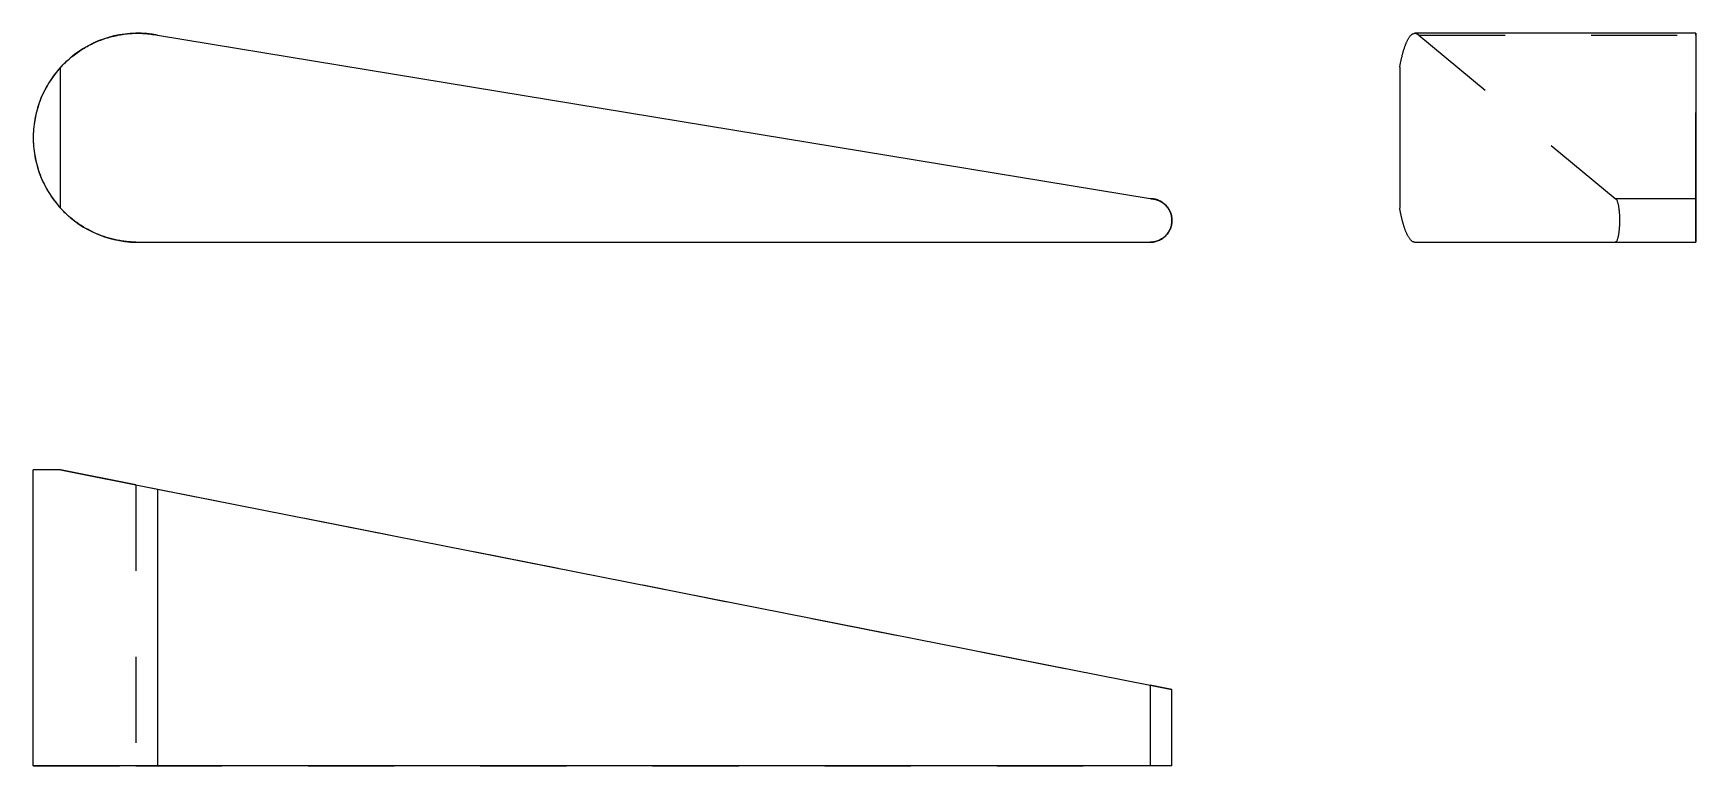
# Model space of a CAD drawing. Extents: x 0 to 1.93, y 0 to 0.85.
import ezdxf

# ---------------------------------------------------------------- set-up
doc = ezdxf.new("R2010")
doc.units = 0
doc.linetypes.add('HIDDEN', pattern=[0.066112, 0.044097, -0.022015])
for name, color, linetype in [('FRONT', 7, 'CONTINUOUS'), ('FRONT_HID', 7, 'HIDDEN'), ('LEFT', 7, 'CONTINUOUS'), ('LEFT_HID', 7, 'HIDDEN'), ('TOP', 7, 'CONTINUOUS'), ('TOP_HID', 7, 'HIDDEN')]:
    doc.layers.add(name, color=color, linetype=linetype)

msp = doc.modelspace()

# ---------------------------------------------------------------- linework, layer by layer
at = {"layer": 'FRONT'}
for p, q in [((0.101356, 0.849326), (0.103306, 0.849596)), ((0.103306, 0.849596), (0.105256, 0.849867)), ((0.105256, 0.849867), (0.107206, 0.850137)), ((0.107206, 0.850137), (0.109157, 0.850407)), ((0.109157, 0.850407), (0.111121, 0.850534)), ((0.111121, 0.850534), (0.113086, 0.850661)), ((0.113086, 0.850661), (0.115051, 0.850788)), ((0.115051, 0.850788), (0.117015, 0.850916)), ((0.117015, 0.850916), (0.118982, 0.850971)), ((0.118982, 0.850971), (0.120951, 0.850955)), ((0.120951, 0.850955), (0.122919, 0.850938)), ((0.122919, 0.850938), (0.124888, 0.850922)), ((0.124888, 0.850922), (0.126857, 0.850905)), ((0.126857, 0.850905), (0.128819, 0.850745)), ((0.128819, 0.850745), (0.130782, 0.850586)), ((0.130782, 0.850586), (0.132744, 0.850426)), ((0.132744, 0.850426), (0.134706, 0.850266)), ((0.134706, 0.850266), (0.13666, 0.850034)), ((0.13666, 0.850034), (0.138605, 0.849732)), ((0.138605, 0.849732), (0.140551, 0.849429)), ((0.140551, 0.849429), (0.142496, 0.849127)), ((0.052483, 0.829524), (0.054135, 0.830596)), ((0.054135, 0.830596), (0.055786, 0.831668)), ((0.055786, 0.831668), (0.057438, 0.832739)), ((0.057438, 0.832739), (0.05909, 0.833811)), ((0.05909, 0.833811), (0.060815, 0.834759)), ((0.060815, 0.834759), (0.06254, 0.835707)), ((0.06254, 0.835707), (0.064266, 0.836655)), ((0.064266, 0.836655), (0.065991, 0.837604)), ((0.065991, 0.837604), (0.067749, 0.838488)), ((0.067749, 0.838488), (0.069539, 0.839308)), ((0.069539, 0.839308), (0.071329, 0.840128)), ((0.071329, 0.840128), (0.073119, 0.840948)), ((0.073119, 0.840948), (0.074909, 0.841768)), ((0.074909, 0.841768), (0.076754, 0.842455)), ((0.076754, 0.842455), (0.078599, 0.843142)), ((0.078599, 0.843142), (0.080444, 0.843829)), ((0.080444, 0.843829), (0.082289, 0.844516)), ((0.082289, 0.844516), (0.084156, 0.845136)), ((0.084156, 0.845136), (0.086046, 0.845686)), ((0.086046, 0.845686), (0.087936, 0.846237)), ((0.087936, 0.846237), (0.089827, 0.846788)), ((0.089827, 0.846788), (0.091717, 0.847339)), ((0.091717, 0.847339), (0.093642, 0.847751)), ((0.093642, 0.847751), (0.095567, 0.848162)), ((0.095567, 0.848162), (0.097493, 0.848574)), ((0.097493, 0.848574), (0.099418, 0.848985)), ((0.099418, 0.848985), (0.101356, 0.849326)), ((0.142496, 0.849127), (0.144442, 0.848824)), ((0.144442, 0.848824), (1.296909, 0.658857)), ((0.031736, 0.811465), (0.029838, 0.809336)), ((0.031736, 0.811465), (0.033116, 0.812869)), ((0.031736, 0.64774), (0.031736, 0.811465)), ((0.033116, 0.812869), (0.034495, 0.814274)), ((0.034495, 0.814274), (0.035875, 0.815679)), ((0.035875, 0.815679), (0.037254, 0.817083)), ((0.037254, 0.817083), (0.038683, 0.818436)), ((0.038683, 0.818436), (0.040161, 0.819736)), ((0.040161, 0.819736), (0.04164, 0.821037)), ((0.04164, 0.821037), (0.043118, 0.822337)), ((0.043118, 0.822337), (0.044596, 0.823638)), ((0.044596, 0.823638), (0.046165, 0.824827)), ((0.046165, 0.824827), (0.047734, 0.826016)), ((0.047734, 0.826016), (0.049303, 0.827205)), ((0.049303, 0.827205), (0.050873, 0.828394)), ((0.050873, 0.828394), (0.052483, 0.829524)), ((0.018023, 0.793272), (0.016556, 0.790826)), ((0.019547, 0.795683), (0.018023, 0.793272)), ((0.021127, 0.798057), (0.019547, 0.795683)), ((0.022762, 0.800393), (0.021127, 0.798057)), ((0.024452, 0.802691), (0.022762, 0.800393)), ((0.026195, 0.804948), (0.024452, 0.802691)), ((0.027991, 0.807163), (0.026195, 0.804948)), ((0.029838, 0.809336), (0.027991, 0.807163)), ((0.00795, 0.772838), (0.006966, 0.770161)), ((0.008996, 0.775491), (0.00795, 0.772838)), ((0.010105, 0.778118), (0.008996, 0.775491)), ((0.011275, 0.780719), (0.010105, 0.778118)), ((0.012506, 0.783292), (0.011275, 0.780719)), ((0.013797, 0.785835), (0.012506, 0.783292)), ((0.015147, 0.788347), (0.013797, 0.785835)), ((0.016556, 0.790826), (0.015147, 0.788347)), ((0.002403, 0.753683), (0.001871, 0.750882)), ((0.003002, 0.756472), (0.002403, 0.753683)), ((0.003666, 0.759245), (0.003002, 0.756472)), ((0.004394, 0.762003), (0.003666, 0.759245)), ((0.005187, 0.764742), (0.004394, 0.762003)), ((0.006045, 0.767462), (0.005187, 0.764742)), ((0.006966, 0.770161), (0.006045, 0.767462)), ((0.000067, 0.733879), (0, 0.731028)), ((0.000201, 0.736728), (0.000067, 0.733879)), ((0.000402, 0.739573), (0.000201, 0.736728)), ((0.000669, 0.742412), (0.000402, 0.739573)), ((0.001003, 0.745245), (0.000669, 0.742412)), ((0.001404, 0.748068), (0.001003, 0.745245)), ((0.001871, 0.750882), (0.001404, 0.748068)), ((0, 0.731028), (0, 0.728176)), ((0, 0.728176), (0.000067, 0.725325)), ((0.000067, 0.725325), (0.000201, 0.722477)), ((0.000201, 0.722477), (0.000402, 0.719632)), ((0.000402, 0.719632), (0.000669, 0.716792)), ((0.000669, 0.716792), (0.001003, 0.71396)), ((0.001003, 0.71396), (0.001404, 0.711137)), ((0.001404, 0.711137), (0.001871, 0.708323)), ((0.001871, 0.708323), (0.002403, 0.705521)), ((0.002403, 0.705521), (0.003002, 0.702733)), ((0.003002, 0.702733), (0.003666, 0.699959)), ((0.003666, 0.699959), (0.004394, 0.697202)), ((0.004394, 0.697202), (0.005187, 0.694463)), ((0.005187, 0.694463), (0.006045, 0.691743)), ((0.006045, 0.691743), (0.006966, 0.689044)), ((0.006966, 0.689044), (0.00795, 0.686367)), ((0.00795, 0.686367), (0.008996, 0.683714)), ((0.008996, 0.683714), (0.010105, 0.681087)), ((0.010105, 0.681087), (0.011275, 0.678486)), ((0.011275, 0.678486), (0.012506, 0.675913)), ((0.012506, 0.675913), (0.013797, 0.67337)), ((0.013797, 0.67337), (0.015147, 0.670858)), ((0.015147, 0.670858), (0.016556, 0.668379)), ((0.016556, 0.668379), (0.018023, 0.665933)), ((0.018023, 0.665933), (0.019547, 0.663522)), ((0.019547, 0.663522), (0.021127, 0.661148)), ((0.021127, 0.661148), (0.022762, 0.658811)), ((0.022762, 0.658811), (0.024452, 0.656514)), ((0.024452, 0.656514), (0.026195, 0.654257)), ((1.296909, 0.658857), (1.298161, 0.658716)), ((1.298161, 0.658716), (1.299414, 0.658575)), ((1.299414, 0.658575), (1.300666, 0.658434)), ((1.300666, 0.658434), (1.301919, 0.658293)), ((1.301919, 0.658293), (1.30314, 0.658014)), ((1.30314, 0.658014), (1.30433, 0.657598)), ((1.30433, 0.657598), (1.305519, 0.657181)), ((1.305519, 0.657181), (1.306709, 0.656765)), ((1.306709, 0.656765), (1.307899, 0.656349)), ((1.307899, 0.656349), (1.308966, 0.655678)), ((0.026195, 0.654257), (0.027991, 0.652041)), ((0.027991, 0.652041), (0.029838, 0.649869)), ((0.029838, 0.649869), (0.031736, 0.64774)), ((0.032824, 0.646615), (0.031736, 0.64774)), ((0.033912, 0.645491), (0.032824, 0.646615)), ((0.035, 0.644366), (0.033912, 0.645491)), ((0.036088, 0.643242), (0.035, 0.644366)), ((0.037208, 0.642149), (0.036088, 0.643242)), ((0.038359, 0.64109), (0.037208, 0.642149)), ((0.03951, 0.64003), (0.038359, 0.64109)), ((0.040662, 0.638971), (0.03951, 0.64003)), ((0.041813, 0.637911), (0.040662, 0.638971)), ((0.043024, 0.63692), (0.041813, 0.637911)), ((1.308966, 0.655678), (1.310033, 0.655008)), ((1.310033, 0.655008), (1.3111, 0.654337)), ((1.3111, 0.654337), (1.312168, 0.653666)), ((1.312168, 0.653666), (1.313147, 0.652886)), ((1.313147, 0.652886), (1.314038, 0.651994)), ((1.314038, 0.651994), (1.314929, 0.651103)), ((1.314929, 0.651103), (1.315821, 0.650212)), ((1.315821, 0.650212), (1.316712, 0.649321)), ((1.316712, 0.649321), (1.317382, 0.648253)), ((1.317382, 0.648253), (1.318053, 0.647186)), ((1.318053, 0.647186), (1.318724, 0.646119)), ((1.318724, 0.646119), (1.319394, 0.645052)), ((1.319394, 0.645052), (1.319938, 0.643923)), ((1.319938, 0.643923), (1.320354, 0.642733)), ((1.320354, 0.642733), (1.32077, 0.641544)), ((1.32077, 0.641544), (1.321186, 0.640354)), ((1.321186, 0.640354), (1.321603, 0.639164)), ((1.321603, 0.639164), (1.321744, 0.637912)), ((1.321744, 0.637912), (1.321885, 0.636659)), ((0.044235, 0.635929), (0.043024, 0.63692)), ((0.045446, 0.634938), (0.044235, 0.635929)), ((0.046657, 0.633946), (0.045446, 0.634938)), ((0.047895, 0.632991), (0.046657, 0.633946)), ((0.049161, 0.632072), (0.047895, 0.632991)), ((0.050428, 0.631153), (0.049161, 0.632072)), ((0.051694, 0.630233), (0.050428, 0.631153)), ((0.05296, 0.629314), (0.051694, 0.630233)), ((0.054277, 0.62847), (0.05296, 0.629314)), ((0.055595, 0.627625), (0.054277, 0.62847)), ((0.056912, 0.626781), (0.055595, 0.627625)), ((0.05823, 0.625937), (0.056912, 0.626781)), ((0.05957, 0.625131), (0.05823, 0.625937)), ((0.060935, 0.624365), (0.05957, 0.625131)), ((0.062299, 0.623598), (0.060935, 0.624365)), ((0.063663, 0.622832), (0.062299, 0.623598)), ((0.065027, 0.622065), (0.063663, 0.622832)), ((0.066433, 0.621379), (0.065027, 0.622065)), ((0.06784, 0.620693), (0.066433, 0.621379)), ((0.069246, 0.620007), (0.06784, 0.620693)), ((0.070652, 0.61932), (0.069246, 0.620007)), ((0.072077, 0.618676), (0.070652, 0.61932)), ((0.073521, 0.618072), (0.072077, 0.618676)), ((0.074964, 0.617469), (0.073521, 0.618072)), ((1.317382, 0.618803), (1.316712, 0.617736)), ((1.318053, 0.61987), (1.317382, 0.618803)), ((1.318724, 0.620938), (1.318053, 0.61987)), ((1.319394, 0.622005), (1.318724, 0.620938)), ((1.319938, 0.623133), (1.319394, 0.622005)), ((1.320354, 0.624323), (1.319938, 0.623133)), ((1.32077, 0.625513), (1.320354, 0.624323)), ((1.321186, 0.626702), (1.32077, 0.625513)), ((1.321603, 0.627892), (1.321186, 0.626702)), ((1.321744, 0.629144), (1.321603, 0.627892)), ((1.321885, 0.630397), (1.321744, 0.629144)), ((1.321885, 0.636659), (1.322026, 0.635407)), ((1.322026, 0.631649), (1.321885, 0.630397)), ((1.322026, 0.635407), (1.322167, 0.634154)), ((1.322167, 0.632902), (1.322026, 0.631649)), ((1.322167, 0.634154), (1.322167, 0.632902)), ((0.076408, 0.616865), (0.074964, 0.617469)), ((0.077852, 0.616262), (0.076408, 0.616865)), ((0.079328, 0.615743), (0.077852, 0.616262)), ((0.080804, 0.615224), (0.079328, 0.615743)), ((0.08228, 0.614705), (0.080804, 0.615224)), ((0.083757, 0.614186), (0.08228, 0.614705)), ((0.085247, 0.613711), (0.083757, 0.614186)), ((0.086751, 0.613278), (0.085247, 0.613711)), ((0.088254, 0.612846), (0.086751, 0.613278)), ((0.089758, 0.612414), (0.088254, 0.612846)), ((0.091262, 0.611981), (0.089758, 0.612414)), ((0.092788, 0.611637), (0.091262, 0.611981)), ((0.094315, 0.611292), (0.092788, 0.611637)), ((0.095841, 0.610948), (0.094315, 0.611292)), ((0.097368, 0.610603), (0.095841, 0.610948)), ((0.098903, 0.610303), (0.097368, 0.610603)), ((0.100446, 0.610048), (0.098903, 0.610303)), ((0.10199, 0.609793), (0.100446, 0.610048)), ((0.103534, 0.609537), (0.10199, 0.609793)), ((0.105078, 0.609282), (0.103534, 0.609537)), ((0.106634, 0.609116), (0.105078, 0.609282)), ((0.10819, 0.608951), (0.106634, 0.609116)), ((0.109746, 0.608785), (0.10819, 0.608951)), ((0.111302, 0.60862), (0.109746, 0.608785)), ((0.112861, 0.608499), (0.111302, 0.60862)), ((0.114424, 0.608424), (0.112861, 0.608499)), ((0.115987, 0.608349), (0.114424, 0.608424)), ((0.11755, 0.608274), (0.115987, 0.608349)), ((0.119113, 0.608199), (0.11755, 0.608274)), ((0.119113, 0.608199), (1.296909, 0.608199)), ((1.298161, 0.60834), (1.296909, 0.608199)), ((1.299414, 0.608481), (1.298161, 0.60834)), ((1.300666, 0.608623), (1.299414, 0.608481)), ((1.301919, 0.608764), (1.300666, 0.608623)), ((1.30314, 0.609042), (1.301919, 0.608764)), ((1.30433, 0.609459), (1.30314, 0.609042)), ((1.305519, 0.609875), (1.30433, 0.609459)), ((1.306709, 0.610291), (1.305519, 0.609875)), ((1.307899, 0.610708), (1.306709, 0.610291)), ((1.308966, 0.611378), (1.307899, 0.610708)), ((1.310033, 0.612049), (1.308966, 0.611378)), ((1.3111, 0.612719), (1.310033, 0.612049)), ((1.312168, 0.61339), (1.3111, 0.612719)), ((1.313147, 0.614171), (1.312168, 0.61339)), ((1.314038, 0.615062), (1.313147, 0.614171)), ((1.314929, 0.615953), (1.314038, 0.615062)), ((1.315821, 0.616845), (1.314929, 0.615953)), ((1.316712, 0.617736), (1.315821, 0.616845))]:
    msp.add_line(p, q, dxfattribs=at)
at = {"layer": 'FRONT_HID', "linetype": 'HIDDEN'}
for p, q in [((0.106304, 0.850083), (0.099992, 0.849122)), ((0.112659, 0.850711), (0.106304, 0.850083)), ((0.119037, 0.851004), (0.112659, 0.850711)), ((0.125423, 0.850961), (0.119037, 0.851004)), ((0.131797, 0.850583), (0.125423, 0.850961)), ((0.138142, 0.84987), (0.131797, 0.850583)), ((0.144442, 0.848824), (0.138142, 0.84987)), ((0.058413, 0.833403), (0.053043, 0.829947)), ((0.063956, 0.836571), (0.058413, 0.833403)), ((0.069659, 0.839444), (0.063956, 0.836571)), ((0.075505, 0.842013), (0.069659, 0.839444)), ((0.081478, 0.844271), (0.075505, 0.842013)), ((0.087561, 0.846212), (0.081478, 0.844271)), ((0.093738, 0.847831), (0.087561, 0.846212)), ((0.099992, 0.849122), (0.093738, 0.847831)), ((0.033596, 0.813457), (0.029309, 0.808724)), ((0.038125, 0.817957), (0.033596, 0.813457)), ((0.042885, 0.822214), (0.038125, 0.817957)), ((0.047862, 0.826214), (0.042885, 0.822214)), ((0.053043, 0.829947), (0.047862, 0.826214)), ((0.018021, 0.793269), (0.014817, 0.787745)), ((0.021511, 0.798616), (0.018021, 0.793269)), ((0.025277, 0.803772), (0.021511, 0.798616)), ((0.029309, 0.808724), (0.025277, 0.803772)), ((0.009302, 0.776231), (0.007005, 0.770273)), ((0.011908, 0.782061), (0.009302, 0.776231)), ((0.014817, 0.787745), (0.011908, 0.782061)), ((0.003368, 0.758036), (0.002036, 0.751791)), ((0.005026, 0.764202), (0.003368, 0.758036)), ((0.007005, 0.770273), (0.005026, 0.764202)), ((0.000366, 0.739134), (0.000033, 0.732757)), ((0.001035, 0.745484), (0.000366, 0.739134)), ((0.002036, 0.751791), (0.001035, 0.745484)), ((0.000033, 0.732757), (0.000035, 0.726372)), ((0.000035, 0.726372), (0.000372, 0.719995)), ((0.000372, 0.719995), (0.001045, 0.713645)), ((0.001045, 0.713645), (0.00205, 0.70734)), ((0.00205, 0.70734), (0.003385, 0.701095)), ((0.003385, 0.701095), (0.005047, 0.69493)), ((0.005047, 0.69493), (0.007031, 0.68886)), ((0.007031, 0.68886), (0.009331, 0.682904)), ((0.009331, 0.682904), (0.011941, 0.677076)), ((0.011941, 0.677076), (0.014853, 0.671393)), ((0.014853, 0.671393), (0.018061, 0.665872)), ((0.018061, 0.665872), (0.021554, 0.660527)), ((0.021554, 0.660527), (0.025323, 0.655373)), ((1.298171, 0.658826), (1.296909, 0.658857)), ((1.299431, 0.658731), (1.298171, 0.658826)), ((1.300684, 0.658574), (1.299431, 0.658731)), ((1.301928, 0.658355), (1.300684, 0.658574)), ((1.303159, 0.658074), (1.301928, 0.658355)), ((1.304375, 0.657732), (1.303159, 0.658074)), ((1.305572, 0.65733), (1.304375, 0.657732)), ((1.306747, 0.656868), (1.305572, 0.65733)), ((1.307899, 0.656349), (1.306747, 0.656868)), ((1.309023, 0.655773), (1.307899, 0.656349)), ((0.025323, 0.655373), (0.029358, 0.650424)), ((0.029358, 0.650424), (0.033648, 0.645694)), ((0.033648, 0.645694), (0.03818, 0.641196)), ((0.03818, 0.641196), (0.042943, 0.636942)), ((1.310116, 0.655141), (1.309023, 0.655773)), ((1.311177, 0.654456), (1.310116, 0.655141)), ((1.312203, 0.653719), (1.311177, 0.654456)), ((1.31319, 0.652931), (1.312203, 0.653719)), ((1.314137, 0.652096), (1.31319, 0.652931)), ((1.315041, 0.651214), (1.314137, 0.652096)), ((1.3159, 0.650288), (1.315041, 0.651214)), ((1.316712, 0.649321), (1.3159, 0.650288)), ((1.317474, 0.648314), (1.316712, 0.649321)), ((1.318186, 0.64727), (1.317474, 0.648314)), ((1.318844, 0.646193), (1.318186, 0.64727)), ((1.319448, 0.645084), (1.318844, 0.646193)), ((1.319996, 0.643946), (1.319448, 0.645084)), ((1.320487, 0.642782), (1.319996, 0.643946)), ((1.320919, 0.641595), (1.320487, 0.642782)), ((1.321291, 0.640388), (1.320919, 0.641595)), ((1.321603, 0.639164), (1.321291, 0.640388)), ((1.321853, 0.637927), (1.321603, 0.639164)), ((1.322041, 0.636678), (1.321853, 0.637927)), ((0.042943, 0.636942), (0.047922, 0.632945)), ((0.047922, 0.632945), (0.053105, 0.629215)), ((0.053105, 0.629215), (0.058477, 0.625763)), ((0.058477, 0.625763), (0.064023, 0.622598)), ((0.064023, 0.622598), (0.069727, 0.619729)), ((0.069727, 0.619729), (0.075575, 0.617163)), ((1.316712, 0.617736), (1.317474, 0.618743)), ((1.317474, 0.618743), (1.318186, 0.619786)), ((1.318186, 0.619786), (1.318844, 0.620864)), ((1.318844, 0.620864), (1.319448, 0.621973)), ((1.319448, 0.621973), (1.319996, 0.623111)), ((1.319996, 0.623111), (1.320487, 0.624274)), ((1.320487, 0.624274), (1.320919, 0.625461)), ((1.320919, 0.625461), (1.321291, 0.626668)), ((1.321291, 0.626668), (1.321603, 0.627892)), ((1.321603, 0.627892), (1.321853, 0.62913)), ((1.321853, 0.62913), (1.322041, 0.630379)), ((1.322167, 0.635421), (1.322041, 0.636678)), ((1.322041, 0.630379), (1.322167, 0.631635)), ((1.32223, 0.63416), (1.322167, 0.635421)), ((1.322167, 0.631635), (1.32223, 0.632897)), ((1.32223, 0.632897), (1.32223, 0.63416)), ((0.075575, 0.617163), (0.081549, 0.614909)), ((0.081549, 0.614909), (0.087634, 0.612972)), ((0.087634, 0.612972), (0.093811, 0.611357)), ((0.093811, 0.611357), (0.100066, 0.610069)), ((0.100066, 0.610069), (0.106379, 0.609112)), ((0.106379, 0.609112), (0.112734, 0.608488)), ((0.112734, 0.608488), (0.119113, 0.608199)), ((1.296909, 0.608199), (1.298171, 0.608231)), ((1.298171, 0.608231), (1.299431, 0.608325)), ((1.299431, 0.608325), (1.300684, 0.608482)), ((1.300684, 0.608482), (1.301928, 0.608701)), ((1.301928, 0.608701), (1.303159, 0.608982)), ((1.303159, 0.608982), (1.304375, 0.609325)), ((1.304375, 0.609325), (1.305572, 0.609727)), ((1.305572, 0.609727), (1.306747, 0.610188)), ((1.306747, 0.610188), (1.307899, 0.610708)), ((1.307899, 0.610708), (1.309023, 0.611284)), ((1.309023, 0.611284), (1.310116, 0.611915)), ((1.310116, 0.611915), (1.311177, 0.6126)), ((1.311177, 0.6126), (1.312203, 0.613338)), ((1.312203, 0.613338), (1.31319, 0.614125)), ((1.31319, 0.614125), (1.314137, 0.614961)), ((1.314137, 0.614961), (1.315041, 0.615843)), ((1.315041, 0.615843), (1.3159, 0.616768)), ((1.3159, 0.616768), (1.316712, 0.617736))]:
    msp.add_line(p, q, dxfattribs=at)
at = {"layer": 'LEFT'}
for p, q in [((1.600529, 0.849384), (1.601102, 0.849816)), ((1.601102, 0.849816), (1.601689, 0.850225)), ((1.601689, 0.850225), (1.602344, 0.85052)), ((1.602344, 0.85052), (1.602998, 0.850814)), ((1.602998, 0.850814), (1.603708, 0.850921)), ((1.603708, 0.850921), (1.604418, 0.851027)), ((1.930429, 0.851027), (1.604418, 0.851027)), ((1.930429, 0.851027), (1.930429, 0.608199)), ((1.590819, 0.829657), (1.591013, 0.830348)), ((1.591013, 0.830348), (1.591227, 0.831033)), ((1.591227, 0.831033), (1.591441, 0.831718)), ((1.591441, 0.831718), (1.591656, 0.832404)), ((1.591656, 0.832404), (1.59187, 0.833089)), ((1.59187, 0.833089), (1.592084, 0.833774)), ((1.592084, 0.833774), (1.592313, 0.834454)), ((1.592313, 0.834454), (1.592555, 0.83513)), ((1.592555, 0.83513), (1.592797, 0.835806)), ((1.592797, 0.835806), (1.593039, 0.836482)), ((1.593039, 0.836482), (1.593281, 0.837158)), ((1.593281, 0.837158), (1.593535, 0.837829)), ((1.593535, 0.837829), (1.59381, 0.838492)), ((1.59381, 0.838492), (1.594085, 0.839155)), ((1.594085, 0.839155), (1.59436, 0.839818)), ((1.59436, 0.839818), (1.594635, 0.840482)), ((1.594635, 0.840482), (1.594936, 0.841133)), ((1.594936, 0.841133), (1.59525, 0.841778)), ((1.59525, 0.841778), (1.595565, 0.842424)), ((1.595565, 0.842424), (1.595879, 0.843069)), ((1.595879, 0.843069), (1.596216, 0.843702)), ((1.596216, 0.843702), (1.596578, 0.844322)), ((1.596578, 0.844322), (1.59694, 0.844942)), ((1.59694, 0.844942), (1.597302, 0.845562)), ((1.597302, 0.845562), (1.597708, 0.846153)), ((1.597708, 0.846153), (1.598129, 0.846735)), ((1.598129, 0.846735), (1.598549, 0.847317)), ((1.598549, 0.847317), (1.599004, 0.847871)), ((1.599004, 0.847871), (1.599495, 0.848394)), ((1.599495, 0.848394), (1.599986, 0.848918)), ((1.599986, 0.848918), (1.600529, 0.849384)), ((1.586679, 0.811465), (1.586814, 0.81217)), ((1.586679, 0.811465), (1.586679, 0.64774)), ((1.586814, 0.81217), (1.586949, 0.812875)), ((1.586949, 0.812875), (1.587084, 0.81358)), ((1.587084, 0.81358), (1.58722, 0.814285)), ((1.58722, 0.814285), (1.587355, 0.81499)), ((1.587355, 0.81499), (1.58749, 0.815695)), ((1.58749, 0.815695), (1.587625, 0.8164)), ((1.587625, 0.8164), (1.587771, 0.817103)), ((1.587771, 0.817103), (1.587922, 0.817805)), ((1.587922, 0.817805), (1.588074, 0.818506)), ((1.588074, 0.818506), (1.588225, 0.819208)), ((1.588225, 0.819208), (1.588377, 0.81991)), ((1.588377, 0.81991), (1.588528, 0.820612)), ((1.588528, 0.820612), (1.588679, 0.821313)), ((1.588679, 0.821313), (1.588844, 0.822012)), ((1.588844, 0.822012), (1.589014, 0.82271)), ((1.589014, 0.82271), (1.589183, 0.823407)), ((1.589183, 0.823407), (1.589353, 0.824105)), ((1.589353, 0.824105), (1.589523, 0.824802)), ((1.589523, 0.824802), (1.589693, 0.8255)), ((1.589693, 0.8255), (1.589867, 0.826196)), ((1.589867, 0.826196), (1.590057, 0.826888)), ((1.590057, 0.826888), (1.590248, 0.82758)), ((1.590248, 0.82758), (1.590438, 0.828273)), ((1.590438, 0.828273), (1.590629, 0.828965)), ((1.590629, 0.828965), (1.590819, 0.829657)), ((1.586813, 0.647042), (1.586679, 0.64774)), ((1.586946, 0.646344), (1.586813, 0.647042)), ((1.58708, 0.645646), (1.586946, 0.646344)), ((1.587213, 0.644948), (1.58708, 0.645646)), ((1.587347, 0.64425), (1.587213, 0.644948)), ((1.587481, 0.643552), (1.587347, 0.64425)), ((1.587614, 0.642854), (1.587481, 0.643552)), ((1.58776, 0.642158), (1.587614, 0.642854)), ((1.587909, 0.641463), (1.58776, 0.642158)), ((1.588058, 0.640769), (1.587909, 0.641463)), ((1.588208, 0.640074), (1.588058, 0.640769)), ((1.588357, 0.639379), (1.588208, 0.640074)), ((1.588506, 0.638684), (1.588357, 0.639379)), ((1.588656, 0.637989), (1.588506, 0.638684)), ((1.58882, 0.637298), (1.588656, 0.637989)), ((1.588987, 0.636607), (1.58882, 0.637298)), ((1.589154, 0.635917), (1.588987, 0.636607)), ((1.589321, 0.635226), (1.589154, 0.635917)), ((1.589488, 0.634535), (1.589321, 0.635226)), ((1.589655, 0.633844), (1.589488, 0.634535)), ((1.589831, 0.633156), (1.589655, 0.633844)), ((1.590017, 0.63247), (1.589831, 0.633156)), ((1.590204, 0.631784), (1.590017, 0.63247)), ((1.590391, 0.631098), (1.590204, 0.631784)), ((1.590578, 0.630413), (1.590391, 0.631098)), ((1.590765, 0.629727), (1.590578, 0.630413)), ((1.590961, 0.629044), (1.590765, 0.629727)), ((1.59117, 0.628365), (1.590961, 0.629044)), ((1.59138, 0.627686), (1.59117, 0.628365)), ((1.591589, 0.627007), (1.59138, 0.627686)), ((1.591799, 0.626328), (1.591589, 0.627007)), ((1.592009, 0.625649), (1.591799, 0.626328)), ((1.592239, 0.624977), (1.592009, 0.625649)), ((1.592475, 0.624306), (1.592239, 0.624977)), ((1.592711, 0.623636), (1.592475, 0.624306)), ((1.592947, 0.622966), (1.592711, 0.623636)), ((1.593183, 0.622295), (1.592947, 0.622966)), ((1.59344, 0.621633), (1.593183, 0.622295)), ((1.593707, 0.620974), (1.59344, 0.621633)), ((1.593974, 0.620315), (1.593707, 0.620974)), ((1.594241, 0.619657), (1.593974, 0.620315)), ((1.594508, 0.618998), (1.594241, 0.619657)), ((1.59481, 0.618355), (1.594508, 0.618998)), ((1.595114, 0.617713), (1.59481, 0.618355)), ((1.595418, 0.61707), (1.595114, 0.617713)), ((1.595722, 0.616428), (1.595418, 0.61707)), ((1.596059, 0.615803), (1.595722, 0.616428)), ((1.596408, 0.615183), (1.596059, 0.615803)), ((1.596756, 0.614564), (1.596408, 0.615183)), ((1.597105, 0.613945), (1.596756, 0.614564)), ((1.597506, 0.613358), (1.597105, 0.613945)), ((1.597909, 0.612773), (1.597506, 0.613358)), ((1.598312, 0.612187), (1.597909, 0.612773)), ((1.598757, 0.611635), (1.598312, 0.612187)), ((1.599226, 0.6111), (1.598757, 0.611635)), ((1.599694, 0.610566), (1.599226, 0.6111)), ((1.60022, 0.61009), (1.599694, 0.610566)), ((1.600765, 0.609634), (1.60022, 0.61009)), ((1.601328, 0.609205), (1.600765, 0.609634)), ((1.601954, 0.608869), (1.601328, 0.609205)), ((1.602581, 0.608534), (1.601954, 0.608869)), ((1.603272, 0.608367), (1.602581, 0.608534)), ((1.603962, 0.608199), (1.603272, 0.608367)), ((1.603962, 0.608199), (1.930429, 0.608199)), ((1.836933, 0.608199), (1.930429, 0.608199))]:
    msp.add_line(p, q, dxfattribs=at)
at = {"layer": 'LEFT_HID', "linetype": 'HIDDEN'}
for p, q in [((1.604418, 0.851027), (1.6045, 0.851024)), ((1.6045, 0.851024), (1.604583, 0.851022)), ((1.604583, 0.851022), (1.604665, 0.851019)), ((1.604665, 0.851019), (1.604747, 0.851016)), ((1.604747, 0.851016), (1.604829, 0.851007)), ((1.604829, 0.851007), (1.604911, 0.850999)), ((1.604911, 0.850999), (1.604993, 0.85099)), ((1.604993, 0.85099), (1.605075, 0.850982)), ((1.605075, 0.850982), (1.605156, 0.850968)), ((1.605156, 0.850968), (1.605238, 0.850954)), ((1.605238, 0.850954), (1.605319, 0.85094)), ((1.605319, 0.85094), (1.6054, 0.850926)), ((1.6054, 0.850926), (1.60548, 0.850906)), ((1.60548, 0.850906), (1.60556, 0.850887)), ((1.60556, 0.850887), (1.60564, 0.850868)), ((1.60564, 0.850868), (1.60572, 0.850849)), ((1.60572, 0.850849), (1.605799, 0.850825)), ((1.605799, 0.850825), (1.605878, 0.8508)), ((1.605878, 0.8508), (1.605956, 0.850776)), ((1.605956, 0.850776), (1.606035, 0.850751)), ((1.606035, 0.850751), (1.606112, 0.850723)), ((1.606112, 0.850723), (1.606189, 0.850694)), ((1.606189, 0.850694), (1.606266, 0.850665)), ((1.606266, 0.850665), (1.606343, 0.850635)), ((1.606343, 0.850635), (1.606419, 0.850604)), ((1.606419, 0.850604), (1.606495, 0.85057)), ((1.606495, 0.85057), (1.60657, 0.850536)), ((1.60657, 0.850536), (1.606645, 0.850503)), ((1.606645, 0.850503), (1.60672, 0.850468)), ((1.60672, 0.850468), (1.606793, 0.85043)), ((1.606793, 0.85043), (1.606866, 0.850392)), ((1.606866, 0.850392), (1.606939, 0.850354)), ((1.606939, 0.850354), (1.607012, 0.850316)), ((1.607012, 0.850316), (1.607084, 0.850276)), ((1.607084, 0.850276), (1.607155, 0.850234)), ((1.607155, 0.850234), (1.607226, 0.850192)), ((1.607226, 0.850192), (1.607297, 0.85015)), ((1.607297, 0.85015), (1.607367, 0.850108)), ((1.607367, 0.850108), (1.607436, 0.850063)), ((1.607436, 0.850063), (1.607505, 0.850018)), ((1.607505, 0.850018), (1.607574, 0.849972)), ((1.607574, 0.849972), (1.607643, 0.849927)), ((1.607643, 0.849927), (1.60771, 0.84988)), ((1.60771, 0.84988), (1.607777, 0.849832)), ((1.607777, 0.849832), (1.607844, 0.849783)), ((1.607844, 0.849783), (1.60791, 0.849735)), ((1.60791, 0.849735), (1.607977, 0.849686)), ((1.607977, 0.849686), (1.608042, 0.849636)), ((1.608042, 0.849636), (1.608106, 0.849585)), ((1.608106, 0.849585), (1.608171, 0.849533)), ((1.608171, 0.849533), (1.608235, 0.849482)), ((1.608235, 0.849482), (1.608299, 0.84943)), ((1.608299, 0.84943), (1.608363, 0.849378)), ((1.930429, 0.848824), (1.930429, 0.851027)), ((1.608363, 0.849378), (1.608425, 0.849324)), ((1.608425, 0.849324), (1.608487, 0.849269)), ((1.608487, 0.849269), (1.608549, 0.849215)), ((1.608549, 0.849215), (1.608611, 0.849161)), ((1.608611, 0.849161), (1.608673, 0.849106)), ((1.608673, 0.849106), (1.608733, 0.84905)), ((1.608733, 0.84905), (1.608793, 0.848994)), ((1.608793, 0.848994), (1.608853, 0.848937)), ((1.608853, 0.848937), (1.608913, 0.848881)), ((1.608913, 0.848881), (1.608973, 0.848824)), ((1.608973, 0.848824), (1.836933, 0.658857)), ((1.608973, 0.848824), (1.930429, 0.848824)), ((1.930429, 0.658857), (1.930429, 0.848824)), ((1.836933, 0.658857), (1.837665, 0.65844)), ((1.836933, 0.658857), (1.930429, 0.658857)), ((1.837665, 0.65844), (1.838246, 0.657873)), ((1.838246, 0.657873), (1.83866, 0.657139)), ((1.83866, 0.657139), (1.839074, 0.656406)), ((1.839074, 0.656406), (1.83934, 0.655608)), ((1.930429, 0.608199), (1.930429, 0.658857)), ((1.83934, 0.655608), (1.839593, 0.654805)), ((1.839593, 0.654805), (1.839846, 0.654002)), ((1.839846, 0.654002), (1.840084, 0.653194)), ((1.840084, 0.653194), (1.840247, 0.652368)), ((1.840247, 0.652368), (1.840411, 0.651542)), ((1.840411, 0.651542), (1.840574, 0.650716)), ((1.840574, 0.650716), (1.840738, 0.64989)), ((1.840738, 0.64989), (1.840883, 0.64906)), ((1.840883, 0.64906), (1.840986, 0.648225)), ((1.840986, 0.648225), (1.84109, 0.647389)), ((1.84109, 0.647389), (1.841194, 0.646553)), ((1.841194, 0.646553), (1.841298, 0.645717)), ((1.841298, 0.645717), (1.841402, 0.644881)), ((1.841402, 0.644881), (1.84148, 0.644043)), ((1.84148, 0.644043), (1.841538, 0.643203)), ((1.841538, 0.643203), (1.841596, 0.642363)), ((1.841596, 0.642363), (1.841654, 0.641522)), ((1.841654, 0.641522), (1.841713, 0.640682)), ((1.841713, 0.640682), (1.841771, 0.639842)), ((1.841771, 0.639842), (1.841821, 0.639001)), ((1.841821, 0.639001), (1.84184, 0.638159)), ((1.84184, 0.638159), (1.841859, 0.637317)), ((1.841859, 0.637317), (1.841878, 0.636475)), ((1.840883, 0.617996), (1.840738, 0.617167)), ((1.840986, 0.618832), (1.840883, 0.617996)), ((1.84109, 0.619668), (1.840986, 0.618832)), ((1.841194, 0.620503), (1.84109, 0.619668)), ((1.841298, 0.621339), (1.841194, 0.620503)), ((1.841402, 0.622175), (1.841298, 0.621339)), ((1.84148, 0.623013), (1.841402, 0.622175)), ((1.841538, 0.623854), (1.84148, 0.623013)), ((1.841596, 0.624694), (1.841538, 0.623854)), ((1.841654, 0.625534), (1.841596, 0.624694)), ((1.841713, 0.626374), (1.841654, 0.625534)), ((1.841771, 0.627214), (1.841713, 0.626374)), ((1.841821, 0.628055), (1.841771, 0.627214)), ((1.84184, 0.628897), (1.841821, 0.628055)), ((1.841859, 0.629739), (1.84184, 0.628897)), ((1.841878, 0.630581), (1.841859, 0.629739)), ((1.841878, 0.636475), (1.841896, 0.635633)), ((1.841896, 0.631423), (1.841878, 0.630581)), ((1.841896, 0.635633), (1.841915, 0.634791)), ((1.841915, 0.632265), (1.841896, 0.631423)), ((1.841915, 0.634791), (1.841934, 0.633949)), ((1.841934, 0.633107), (1.841915, 0.632265)), ((1.841934, 0.633949), (1.841934, 0.633107)), ((1.603962, 0.608199), (1.836933, 0.608199)), ((1.837665, 0.608616), (1.836933, 0.608199)), ((1.838246, 0.609184), (1.837665, 0.608616)), ((1.83866, 0.609917), (1.838246, 0.609184)), ((1.839074, 0.61065), (1.83866, 0.609917)), ((1.83934, 0.611448), (1.839074, 0.61065)), ((1.839593, 0.612251), (1.83934, 0.611448)), ((1.839846, 0.613055), (1.839593, 0.612251)), ((1.840084, 0.613862), (1.839846, 0.613055)), ((1.840247, 0.614688), (1.840084, 0.613862)), ((1.840411, 0.615514), (1.840247, 0.614688)), ((1.840574, 0.616341), (1.840411, 0.615514)), ((1.840738, 0.617167), (1.840574, 0.616341))]:
    msp.add_line(p, q, dxfattribs=at)
at = {"layer": 'TOP'}
for p, q in [((0.031745, 0.34375), (0, 0.34375)), ((0, 0), (0, 0.34375)), ((0.031745, 0.34375), (0.14445, 0.321457)), ((0.14445, 0.321457), (1.296917, 0.093496)), ((0.14445, 0.321457), (0.14445, 0)), ((1.296917, 0.093496), (1.322246, 0.088486)), ((1.322246, 0.088486), (1.296917, 0.093496)), ((1.296917, 0.093496), (1.296917, 0)), ((1.322246, 0), (1.322246, 0.088486)), ((0.14445, 0), (0, 0)), ((1.296917, 0), (0.14445, 0)), ((1.322246, 0), (1.296917, 0))]:
    msp.add_line(p, q, dxfattribs=at)
at = {"layer": 'TOP_HID', "linetype": 'HIDDEN'}
for p, q in [((0.119121, 0.326467), (0.031745, 0.34375)), ((0.119121, 0.326467), (1.296917, 0.093496)), ((0.119121, 0.326467), (0.119121, 0)), ((0, 0), (0.119121, 0)), ((0.119121, 0), (1.296917, 0))]:
    msp.add_line(p, q, dxfattribs=at)

doc.saveas('drawing.dxf')
